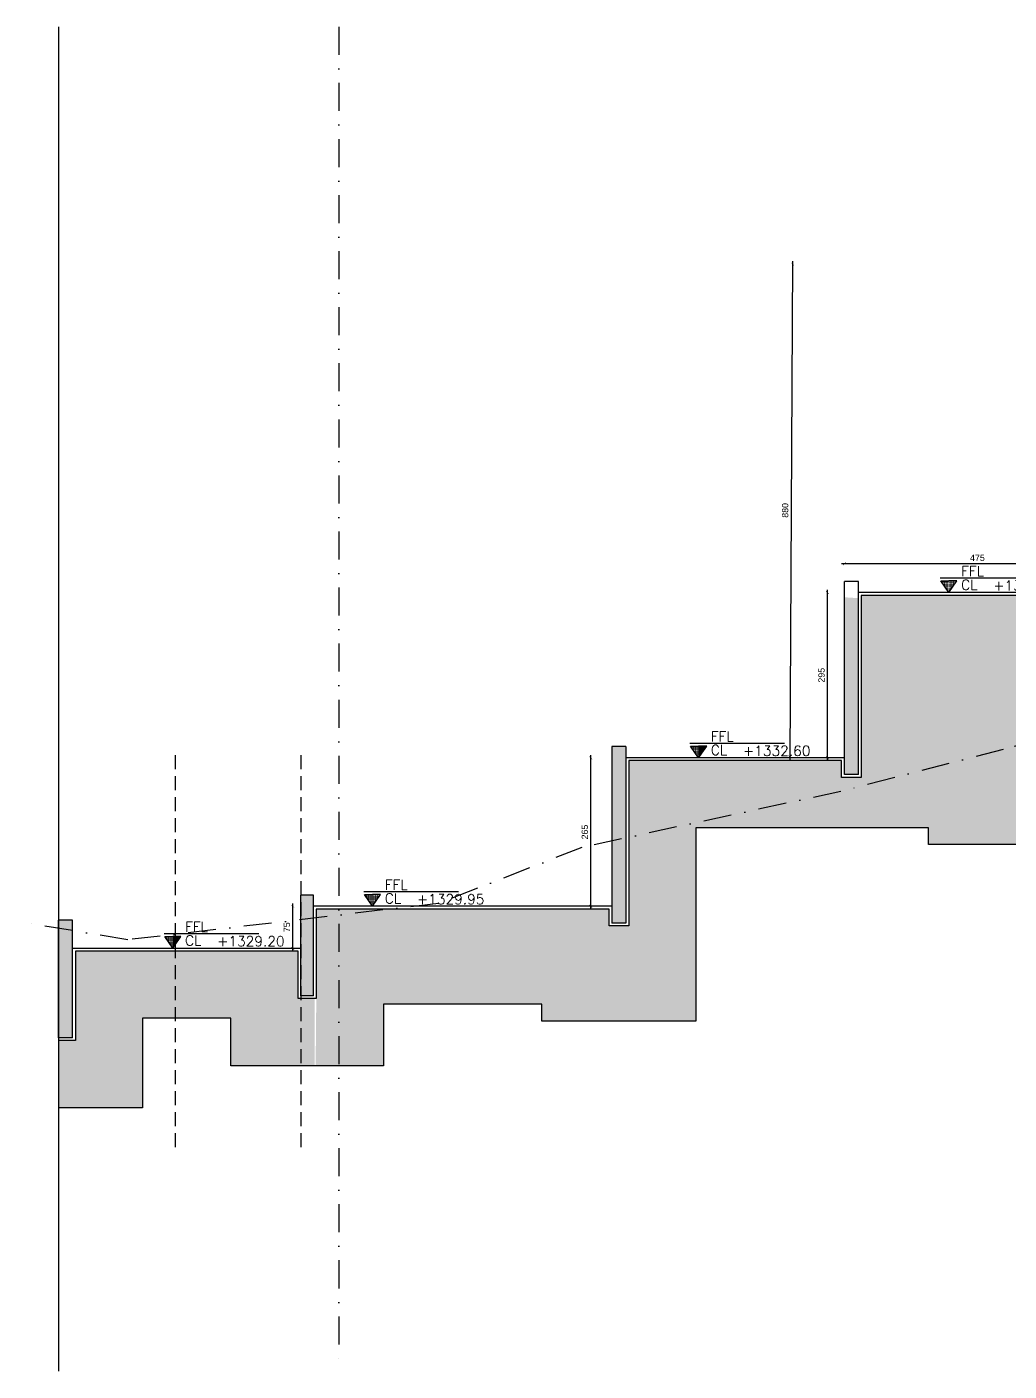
# Model space of a CAD drawing. Header units: centimetres. Extents: x 96271 to 179142, y 9855 to 112216.
# Drawn here: x 136942 to 138696, y 20483 to 22883 of the extents above; entities that cross this region are included whole.
import ezdxf

# ---------------------------------------------------------------- set-up
doc = ezdxf.new("R2010")
doc.units = ezdxf.units.CM
doc.header["$LTSCALE"] = 100
doc.header["$MEASUREMENT"] = 0
doc.header["$PDSIZE"] = 0.2
doc.linetypes.add('DASHDOT', pattern=[1, 0.5, -0.25, 0, -0.25])
doc.linetypes.add('HIDDEN', pattern=[0.375, 0.25, -0.125])
doc.layers.get('0').update_dxf_attribs({"linetype": 'CONTINUOUS'})
doc.layers.get('DEFPOINTS').update_dxf_attribs({"linetype": 'CONTINUOUS'})
for name, color, linetype in [('A-Dim', 2, 'CONTINUOUS'), ('A-Elev-Otln4', 41, 'CONTINUOUS'), ('A-Otln-Lot Limit', 4, 'CONTINUOUS'), ('A-Patt-Strcr', 8, 'CONTINUOUS'), ('A-Sect-Mcut-Earth', 54, 'CONTINUOUS'), ('A-Setback', 3, 'DASHDOT'), ('A-Wall-Strctr', 6, 'CONTINUOUS')]:
    doc.layers.add(name, color=color, linetype=linetype)
doc.styles.add('ROMAND', font='romand.shx', dxfattribs={"height": 10})
doc.styles.get("Standard").update_dxf_attribs({"font": 'arial.ttf'})
doc.dimstyles.new('1-50', dxfattribs={"dimtxt": 11.25, "dimasz": 5, "dimexe": 5, "dimexo": 5, "dimgap": 5, "dimtad": 1, "dimdec": 1, "dimrnd": 0.5, "dimzin": 12, "dimdsep": 46, "dimtxsty": 'Standard', "dimblk": 'ARCHTICK', "dimcen": 0.09, "dimdle": 5, "dimadec": 0, "dimazin": 3, "dimtfac": 1, "dimtdec": 1, "dimtix": 1, "dimtofl": 0, "dimtmove": 1, "dimatfit": 3, "dimfxl": 5, "dimtolj": 1, "dimtzin": 0, "dimarcsym": 0})

# ---------------------------------------------------------------- blocks, each defined once
blk = doc.blocks.new('FFL-CL-SECTION')
at = {"ltscale": 111}
h = blk.add_hatch(dxfattribs=at)
h.set_pattern_fill('ACAD_ISO07W100', color=232, scale=2, style=0)
h.set_pattern_definition([(7e-15, (-164148.149, 25605.833), (0, 10), [1, -6])])
h.paths.add_polyline_path([(-1579, 487), (-1724, 487), (-1579, 278)])
h = blk.add_hatch(dxfattribs=at)
h.set_pattern_fill('ACAD_ISO07W100', color=232, scale=2, style=0)
h.set_pattern_definition([(180, (160989.661, 25605.833), (0, 10), [1, -6])])
h.paths.add_polyline_path([(-1579, 487), (-1435, 487), (-1579, 278)])
at = {"color": 7, "ltscale": 111}
for p, q in [((-44, 533), (-1735, 533)), ((-1579, 278), (-1724, 487)), ((-1724, 487), (-1579, 487)), ((-1579, 278), (-1435, 487)), ((-1435, 487), (-1579, 487))]:
    blk.add_line(p, q, dxfattribs=at)
at = {"color": 111, "ltscale": 111, "style": 'ROMAND'}
for s, p in [('FFL', (-1361, 570)), ('CL', (-1361, 327))]:
    blk.add_text(s, height=180, dxfattribs=at).set_placement(p)
for tag, p in [('FFL', (-778, 571)), ('CL', (-787, 313))]:
    blk.add_attdef(tag, p, '', height=180, dxfattribs=at)
blk = doc.blocks.new('_ArchTick')
at = {"color": 0, "linetype": 'ByBlock', "const_width": 0.15}
blk.add_lwpolyline([(-0.5, -0.5), (0.5, 0.5)], dxfattribs=at)
blk = doc.blocks.new('*D986')
at = {"layer": 'A-Dim', "color": 0, "lineweight": -2, "transparency": 16777216}
blk.add_line((137417.1, 21233.4), (137417.1, 21318.4), dxfattribs=at)
at = {"layer": 'DEFPOINTS', "color": 0, "transparency": 16777216}
for p in [(137417.1, 21313.4), (137431.5, 21313.4), (137431.5, 21238.4)]:
    blk.add_point(p, dxfattribs=at)
at = {"layer": 'A-Dim', "color": 0, "lineweight": -2, "transparency": 16777216, "xscale": 5, "yscale": 5, "zscale": 5}
for p, rotation in [((137417.1, 21313.4), 90), ((137417.1, 21238.4), 270)]:
    blk.add_blockref('_ArchTick', p, dxfattribs=dict(at, rotation=rotation))
at = {"layer": 'A-Dim', "color": 0, "transparency": 16777216, "insert": (137406.4, 21275.9), "char_height": 11.25, "attachment_point": 5, "rotation": 90}
blk.add_mtext('\\A1;75', dxfattribs=at)
blk = doc.blocks.new('*D987')
at = {"layer": 'A-Dim', "color": 0, "lineweight": -2, "transparency": 16777216}
blk.add_line((137948.9, 21308.4), (137948.9, 21583.4), dxfattribs=at)
at = {"layer": 'DEFPOINTS', "color": 0, "transparency": 16777216}
for p in [(137948.9, 21578.4), (137986.6, 21578.4), (137986.6, 21313.4)]:
    blk.add_point(p, dxfattribs=at)
at = {"layer": 'A-Dim', "color": 0, "lineweight": -2, "transparency": 16777216, "xscale": 5, "yscale": 5, "zscale": 5}
for p, rotation in [((137948.9, 21578.4), 90), ((137948.9, 21313.4), 270)]:
    blk.add_blockref('_ArchTick', p, dxfattribs=dict(at, rotation=rotation))
at = {"layer": 'A-Dim', "color": 0, "transparency": 16777216, "insert": (137938.2, 21445.9), "char_height": 11.25, "attachment_point": 5, "rotation": 90}
blk.add_mtext('\\A1;265', dxfattribs=at)
blk = doc.blocks.new('*D988')
at = {"layer": 'A-Dim', "color": 0, "lineweight": -2, "transparency": 16777216}
blk.add_line((138371.4, 21573.4), (138371.4, 21878.4), dxfattribs=at)
at = {"layer": 'DEFPOINTS', "color": 0, "transparency": 16777216}
for p in [(138371.4, 21873.4), (138401.6, 21873.4), (138401.6, 21578.4)]:
    blk.add_point(p, dxfattribs=at)
at = {"layer": 'A-Dim', "color": 0, "lineweight": -2, "transparency": 16777216, "xscale": 5, "yscale": 5, "zscale": 5}
for p, rotation in [((138371.4, 21873.4), 90), ((138371.4, 21578.4), 270)]:
    blk.add_blockref('_ArchTick', p, dxfattribs=dict(at, rotation=rotation))
at = {"layer": 'A-Dim', "color": 0, "transparency": 16777216, "insert": (138360.7, 21725.9), "char_height": 11.25, "attachment_point": 5, "rotation": 90}
blk.add_mtext('\\A1;295', dxfattribs=at)
blk = doc.blocks.new('*D989')
at = {"layer": 'A-Dim', "color": 0, "lineweight": -2, "transparency": 16777216}
blk.add_line((138881.6, 21924.8), (138396.6, 21924.8), dxfattribs=at)
at = {"layer": 'DEFPOINTS', "color": 0, "transparency": 16777216}
for p in [(138401.6, 21924.8), (138401.6, 21883.4), (138876.6, 21883.4)]:
    blk.add_point(p, dxfattribs=at)
at = {"layer": 'A-Dim', "color": 0, "lineweight": -2, "transparency": 16777216, "xscale": 5, "yscale": 5, "zscale": 5, "rotation": 180}
blk.add_blockref('_ArchTick', (138401.6, 21924.8), dxfattribs=at)
at = {"layer": 'A-Dim', "color": 0, "lineweight": -2, "transparency": 16777216, "xscale": 5, "yscale": 5, "zscale": 5}
blk.add_blockref('_ArchTick', (138876.6, 21924.8), dxfattribs=at)
at = {"layer": 'A-Dim', "color": 0, "transparency": 16777216, "insert": (138639.1, 21935.5), "char_height": 11.25, "attachment_point": 5}
blk.add_mtext('\\A1;475', dxfattribs=at)
blk = doc.blocks.new('*D992')
at = {"layer": 'A-Dim', "color": 0, "lineweight": -2, "transparency": 16777216}
blk.add_line((138309.1, 22465.2), (138304.1, 21575.2), dxfattribs=at)
at = {"layer": 'DEFPOINTS', "color": 0, "transparency": 16777216}
for p in [(138610.7, 22458.4), (138304.1, 21580.2), (138605.7, 21578.4)]:
    blk.add_point(p, dxfattribs=at)
at = {"layer": 'A-Dim', "color": 0, "lineweight": -2, "transparency": 16777216, "xscale": 5, "yscale": 5, "zscale": 5}
for p, rotation in [((138309.1, 22460.2), 89.6744593013142), ((138304.1, 21580.2), 269.6744593013142)]:
    blk.add_blockref('_ArchTick', p, dxfattribs=dict(at, rotation=rotation))
at = {"layer": 'A-Dim', "color": 0, "transparency": 16777216, "insert": (138295.9, 22020.2), "char_height": 11.25, "attachment_point": 5, "rotation": 89.6745}
blk.add_mtext('\\A1;880', dxfattribs=at)

msp = doc.modelspace()

# ---------------------------------------------------------------- hatches: boundary and pattern name
at = {"layer": 'A-Patt-Strcr'}
h = msp.add_hatch(dxfattribs=at)
h.set_pattern_fill('AR-CONC', color=256, scale=2, angle=-270)
h.set_pattern_definition([(140, (129598.393, 74812.801), (1.2550427, 14.3452037), [1.5, -16.5]), (85, (129598.393, 74812.801), (-15.0438427, -2.7750267), [1.2, -13.2]), (190.451444, (129598.498, 74813.997), (-13.7887998, 11.570177), [1.274804, -14.0228422]), (136.1842, (129594.393, 74812.801), (3.3103856, 21.3448266), [2.25, -24.75]), (186.635635, (129594.67, 74814.58), (-19.482372, 18.693239), [1.912207, -21.034275]), (81.184164, (129594.393, 74812.801), (-19.482372, 18.693239), [1.8, -19.8]), (111, (129595.393, 74814.801), (8.0523778, 11.938141), [1.5, -16.5]), (56, (129595.393, 74814.801), (-14.503001, 4.8663066), [1.2, -13.2]), (161.451445, (129596.064, 74815.796), (-6.450623, 16.8044475), [1.2748038, -14.0228422]), (127.5, (129598.393, 74812.8014), (-6.6578771, 0.2431971), [0, -13.04, 0, -13.4, 0, -13.25]), (97.5, (129598.393, 74812.8014), (-7.8882342, 5.26139075), [0, -7.64, 0, -12.74, 0, -5.05]), (57.5, (129598.393, 74808.3414), (0.45109743, 10.6764487), [0, -5, 0, -15.6, 0, -20.7]), (47.5, (129598.393, 74806.341), (-2.0020996, 11.6637234), [0, -6.5, 0, -10.36, 0, -14.7])])
h.paths.add_polyline_path([(141027.317, 21953.442), (141002.329, 21953.442), (141002.329, 21728.442), (141027.317, 21728.442)])
h.paths.add_polyline_path([(137023.903, 21288.442), (136998.908, 21288.442), (136998.908, 21078.442), (137023.903, 21078.442)])
h.paths.add_polyline_path([(137453.9, 21333.442), (137431.453, 21333.442), (137431.453, 21153.442), (137453.9, 21153.442)])
h.paths.add_polyline_path([(138011.559, 21598.442), (137986.559, 21598.442), (137986.559, 21283.442), (138011.559, 21283.442)])
h.paths.add_polyline_path([(138426.559, 21863.442), (138401.564, 21865.06), (138401.564, 21550.06), (138426.559, 21548.442)])
h = msp.add_hatch(dxfattribs=at)
h.set_pattern_fill('EARTH', color=256, scale=100, angle=90)
h.set_pattern_definition([(90, (129598.393, 74812.801), (-25, 25), [25, -25]), (90, (129589.018, 74812.801), (-25, 25), [25, -25]), (90, (129579.643, 74812.801), (-25, 25), [25, -25]), (180, (129576.518, 74815.926), (-25, -25), [25, -25]), (180, (129576.518, 74825.301), (-25, -25), [25, -25]), (180, (129576.518, 74834.676), (-25, -25), [25, -25])])
h.paths.add_polyline_path([(137456.266, 21148.442), (137426.453, 21148.442), (137426.453, 21233.442), (137207.024, 21233.442), (137207.024, 21113.442), (137306.453, 21113.442), (137306.453, 21028.442), (137456.266, 21028.442)])
h.paths.add_polyline_path([(137207.024, 21233.442), (137028.903, 21233.442), (137028.903, 21073.442), (136998.898, 21073.442), (136998.898, 20953.442), (137148.903, 20953.442), (137148.903, 21113.442), (137207.024, 21113.442)])
h.paths.add_polyline_path([(140491.559, 20803.442), (138871.559, 20803.442), (138871.559, 21868.442), (138431.559, 21868.442), (138431.559, 21543.442), (138396.559, 21543.442), (138396.559, 21573.442), (138016.559, 21573.442), (138016.559, 21278.442), (137981.559, 21278.442), (137981.559, 21308.442), (137458.9, 21308.442), (137458.9, 21148.442), (137457.708, 21028.442), (137578.9, 21028.442), (137578.9, 21138.442), (137861.559, 21138.442), (137861.559, 21108.442), (138136.559, 21108.442), (138136.559, 21453.442), (138551.559, 21453.442), (138551.559, 21423.442), (138751.559, 21423.442), (138751.559, 20683.442), (139426.559, 20683.442), (140611.559, 20683.442), (140611.559, 21673.442), (140877.329, 21673.442), (140877.329, 21603.442), (141027.342, 21603.442), (141027.342, 21723.442), (140997.329, 21723.442), (140997.329, 21843.442), (140491.559, 21843.442)])

# ---------------------------------------------------------------- linework, layer by layer
at = {"layer": 'A-Elev-Otln4'}
for p, q in [((138876.559, 21873.442), (138426.559, 21873.442)), ((138401.559, 21578.442), (138011.559, 21578.442)), ((137986.559, 21313.442), (137453.9, 21313.442)), ((137023.903, 21238.442), (137431.453, 21238.442))]:
    msp.add_line(p, q, dxfattribs=at)
at = {"layer": 'A-Otln-Lot Limit'}
msp.add_line((136998.898, 22883.442), (136998.898, 20483.442), dxfattribs=at)
at = {"layer": 'A-Otln-Lot Limit', "linetype": 'HIDDEN'}
for p, q in [((137207.024, 21583.442), (137207.024, 20883.442)), ((137431.453, 21583.442), (137431.453, 20883.442))]:
    msp.add_line(p, q, dxfattribs=at)
at = {"layer": 'A-Patt-Strcr'}
for points in [[(138871.559, 21868.442), (138431.559, 21868.442), (138431.559, 21543.442), (138396.559, 21543.442), (138396.559, 21573.442), (138016.559, 21573.442), (138016.559, 21278.442), (137981.559, 21278.442), (137981.559, 21308.442), (137458.9, 21308.442), (137458.9, 21148.442), (137426.453, 21148.442), (137426.453, 21233.442), (137028.903, 21233.442), (137028.903, 21073.442), (136998.908, 21073.442)], [(141027.317, 21603.442), (140877.329, 21603.442), (140877.329, 21673.442), (140611.559, 21673.442), (140611.559, 20683.442), (139426.559, 20683.442), (138751.559, 20683.442), (138751.559, 21423.442), (138551.559, 21423.442), (138551.559, 21453.442), (138136.559, 21453.442), (138136.559, 21108.442), (137861.559, 21108.442), (137861.559, 21138.442), (137578.9, 21138.442), (137578.9, 21028.442), (137306.453, 21028.442), (137306.453, 21113.442), (137148.903, 21113.442), (137148.903, 20953.442), (136998.908, 20953.442)]]:
    msp.add_lwpolyline(points, dxfattribs=at)
at = {"layer": 'A-Sect-Mcut-Earth', "linetype": 'DASHDOT'}
msp.add_lwpolyline([(141790.638, 21718.442), (141196.951, 21818.442), (140232.356, 21818.442), (139138.745, 21718.433), (138685.241, 21593.442), (138395.264, 21518.442), (137932.902, 21418.442), (137677.197, 21318.442), (137122.408, 21253.442), (136942.243, 21283.442)], dxfattribs=at)
at = {"layer": 'A-Setback'}
msp.add_line((137498.996, 22883.442), (137498.996, 20483.442), dxfattribs=at)
at = {"layer": 'A-Wall-Strctr'}
for p, q in [((138401.559, 21548.442), (138401.559, 21893.442)), ((138426.559, 21893.442), (138401.559, 21893.442)), ((138426.559, 21548.442), (138426.559, 21893.442)), ((138011.559, 21598.442), (137986.559, 21598.442)), ((137986.559, 21598.442), (137986.559, 21283.442)), ((138011.559, 21598.442), (138011.559, 21283.442)), ((138426.559, 21548.442), (138401.559, 21548.442)), ((137431.453, 21153.442), (137431.453, 21333.442)), ((137453.9, 21333.442), (137431.453, 21333.442)), ((137453.9, 21153.442), (137453.9, 21333.442)), ((136998.908, 21078.442), (136998.908, 21288.442)), ((137023.903, 21288.442), (136998.908, 21288.442)), ((137023.903, 21078.442), (137023.903, 21288.442)), ((138011.559, 21283.442), (137986.559, 21283.442)), ((137453.9, 21153.442), (137431.453, 21153.442)), ((137023.903, 21078.442), (136998.908, 21078.442))]:
    msp.add_line(p, q, dxfattribs=at)

# ---------------------------------------------------------------- block references
ref = msp.add_blockref('FFL-CL-SECTION', (138746.121, 21845.663), dxfattribs=dict(xscale=0.1, yscale=0.1, zscale=0.1))
ref.add_attrib('CL', '+1335.25', (138667.468, 21876.945), dxfattribs={"color": 111, "ltscale": 111, "height": 18, "style": 'ROMAND'})
ref = msp.add_blockref('FFL-CL-SECTION', (138299.284, 21550.663), dxfattribs=dict(xscale=0.1, yscale=0.1, zscale=0.1))
ref.add_attrib('CL', '+1332.60', (138220.631, 21581.945), dxfattribs={"color": 111, "ltscale": 111, "height": 18, "style": 'ROMAND'})
ref = msp.add_blockref('FFL-CL-SECTION', (137717.247, 21285.663), dxfattribs=dict(xscale=0.1, yscale=0.1, zscale=0.1))
ref.add_attrib('CL', '+1329.95', (137638.594, 21316.945), dxfattribs={"color": 111, "ltscale": 111, "height": 18, "style": 'ROMAND'})
ref = msp.add_blockref('FFL-CL-SECTION', (137360.602, 21210.663), dxfattribs=dict(xscale=0.1, yscale=0.1, zscale=0.1))
ref.add_attrib('CL', '+1329.20', (137281.949, 21241.945), dxfattribs={"color": 111, "ltscale": 111, "height": 18, "style": 'ROMAND'})

# ---------------------------------------------------------------- dimensions: what is measured, and where the dimension line sits
at = {"layer": 'A-Dim'}
for p1, p2, distance, picture, middle in [((138610.703, 22458.442), (138605.703, 21578.442), -301.6, '*D992', (138295.864, 22020.217)), ((138876.559, 21883.442), (138401.559, 21883.442), -41.319, '*D989', (138639.059, 21935.482)), ((138401.559, 21578.442), (138401.559, 21873.442), 30.154, '*D988', (138360.661, 21725.942)), ((137986.559, 21313.442), (137986.559, 21578.442), 37.647, '*D987', (137938.168, 21445.942)), ((137431.453, 21238.442), (137431.453, 21313.442), 14.343, '*D986', (137406.389, 21275.942))]:
    dim = msp.add_aligned_dim(p1=p1, p2=p2, distance=distance, dimstyle='1-50', override={"dimse1": 1, "dimse2": 1}, dxfattribs=at)
    dim.commit()
    dim.dimension.update_dxf_attribs({"geometry": picture, "text_midpoint": middle})

doc.saveas('drawing.dxf')
